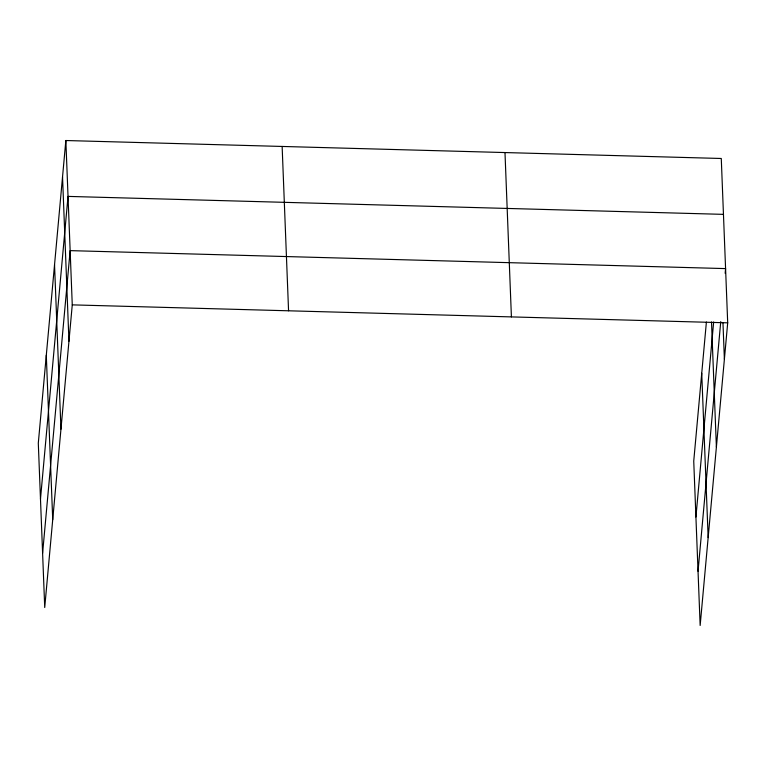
<?xml version="1.0" encoding="UTF-8"?>
<svg xmlns="http://www.w3.org/2000/svg" width="766" height="766" viewBox="0 0 766 766"><rect width="100%" height="100%" fill="white"/><g stroke="black" fill="none" stroke-linecap="round" stroke-linejoin="round"><path stroke-width="1.15" d="M65.847 140.523L38.3 443.169L44.725 607.515L72.263 304.868L65.847 140.523L721.275 158.485L727.7 322.831L700.153 625.477L693.737 461.132L706.396 322.046M40.483 499.049L68.021 196.402L723.458 214.365M42.599 553.282L70.146 250.635L725.584 268.598L725.153 273.29M695.921 517.002L713.663 321.988M698.037 571.245L720.758 321.605M72.263 304.868L727.7 322.831M722.96 322.668L724.387 359.216M711.509 321.969L716.392 447.076M701.733 373.262L708.157 537.608M504.986 152.558L511.41 316.904M282.137 146.45L288.562 310.795M62.534 176.908L68.95 341.253M54.539 264.777L60.954 429.123M46.295 355.3L52.72 519.645"/></g></svg>
